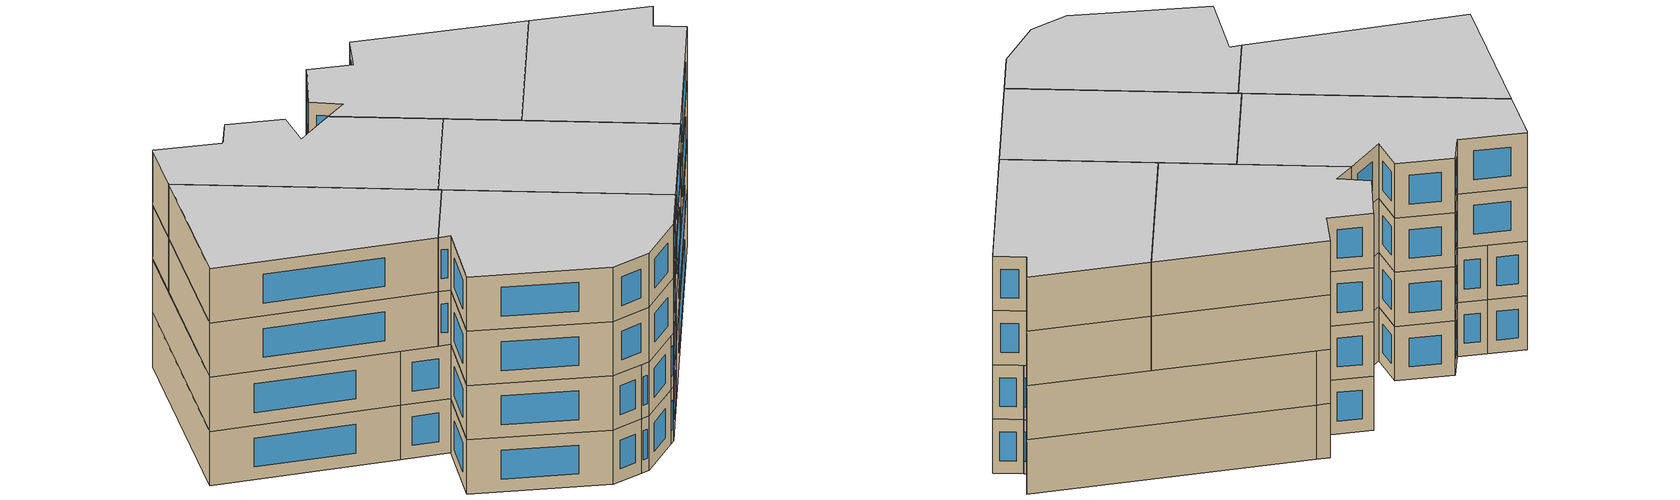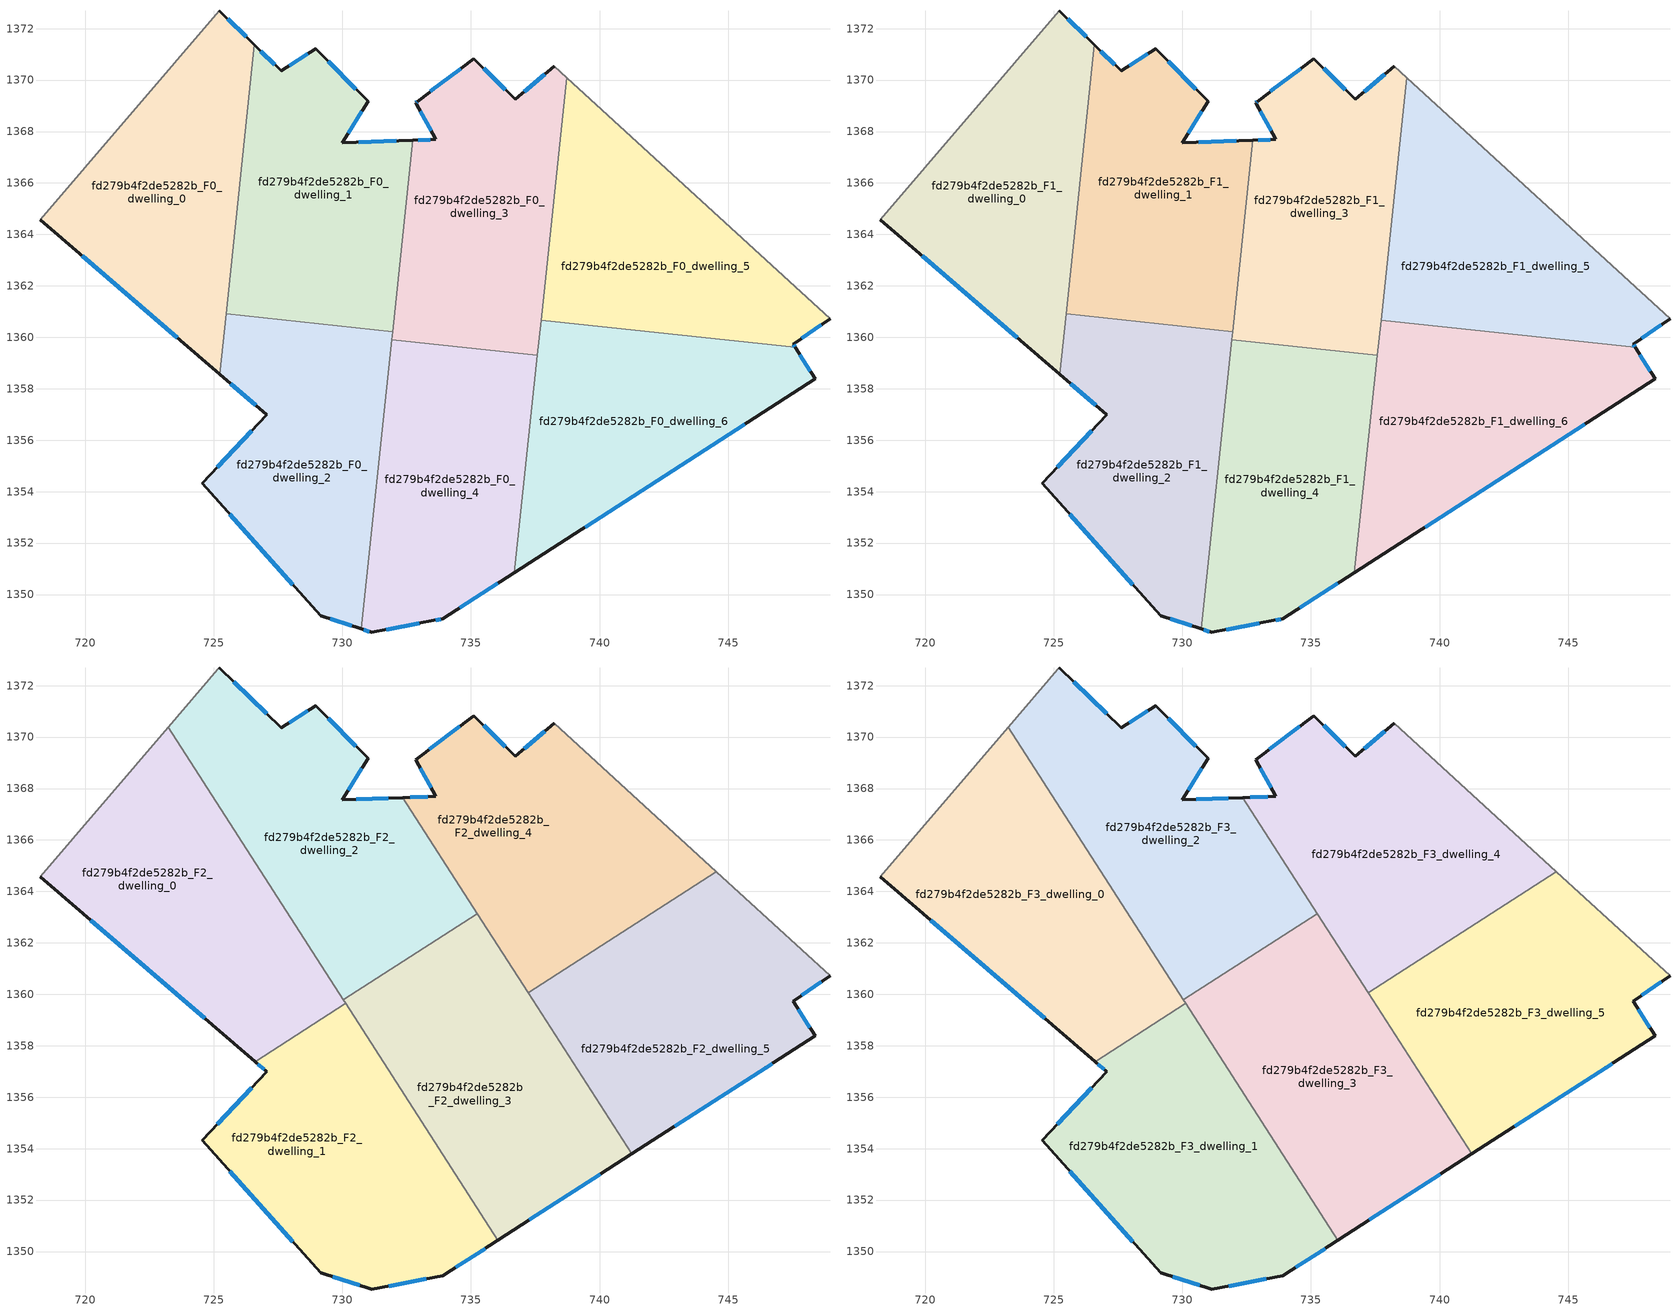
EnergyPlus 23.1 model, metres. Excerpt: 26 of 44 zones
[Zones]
fd279b4f2de5282b_F0_dwelling_0
 floor ground (EU_floor_Construction): 726.58,1371.36 725.23,1358.57 718.25,1364.58 725.22,1372.7 z0
 wall outside (EU_wall_Construction): 726.58,1371.36 725.22,1372.7 / 718.25,1364.58 725.23,1358.57 z0:3
 wall adiabatic (EU_wall_Construction): 725.22,1372.7 718.25,1364.58 z0:3
 wall to fd279b4f2de5282b_F0_dwelling_1 (EU_wall_Construction): 725.48,1360.91 726.58,1371.36 z0:3
 wall to fd279b4f2de5282b_F0_dwelling_2 (EU_wall_Construction): 725.23,1358.57 725.48,1360.91 z0:3
 window (EU_Window_Construction): 726.26,1371.68 725.54,1372.38 / 719.89,1363.17 723.59,1359.98 z0.7:2.3
fd279b4f2de5282b_F0_dwelling_1
 floor ground (EU_floor_Construction): 731,1369.17 729.99,1367.56 732.74,1367.66 731.96,1360.22 725.48,1360.91 726.58,1371.36 727.61,1370.36 728.97,1371.21 z0
 wall outside (EU_wall_Construction): 732.74,1367.66 729.99,1367.56 731,1369.17 728.97,1371.21 727.61,1370.36 726.58,1371.36 z0:3
 wall to fd279b4f2de5282b_F0_dwelling_2 (EU_wall_Construction): 725.48,1360.91 731.96,1360.22 z0:3
 wall to fd279b4f2de5282b_F0_dwelling_3 (EU_wall_Construction): 731.96,1360.22 732.74,1367.66 z0:3
 window (EU_Window_Construction): 727.37,1370.59 726.83,1371.13 / 728.65,1371.01 727.93,1370.56 / 730.52,1369.65 729.45,1370.73 / 730.23,1367.94 730.76,1368.79 / 732.1,1367.64 730.64,1367.59 z0.7:2.3
fd279b4f2de5282b_F0_dwelling_2
 floor ground (EU_floor_Construction): 731.96,1360.22 730.73,1348.67 729.16,1349.18 724.55,1354.32 727.06,1356.99 725.23,1358.57 725.48,1360.91 z0
 wall outside (EU_wall_Construction): 725.23,1358.57 727.06,1356.99 724.55,1354.32 729.16,1349.18 730.73,1348.67 z0:3
 wall to fd279b4f2de5282b_F0_dwelling_4 (EU_wall_Construction): 730.73,1348.67 731.92,1359.91 z0:3
 wall to fd279b4f2de5282b_F0_dwelling_3 (EU_wall_Construction): 731.92,1359.91 731.96,1360.23 z0:3
 window (EU_Window_Construction): 725.63,1353.11 728.08,1350.39 / 726.47,1356.37 725.14,1354.95 / 725.66,1358.2 726.63,1357.36 / 729.53,1349.06 730.37,1348.79 z0.7:2.3
fd279b4f2de5282b_F0_dwelling_3
 floor ground (EU_floor_Construction): 738.23,1370.54 738.73,1370.08 737.59,1359.31 731.92,1359.91 732.74,1367.66 733.63,1367.69 732.85,1369.13 732.9,1369.16 735.12,1370.84 736.71,1369.25 z0
 wall outside (EU_wall_Construction): 738.23,1370.54 736.71,1369.25 735.12,1370.84 732.9,1369.16 732.85,1369.13 733.63,1367.69 732.74,1367.66 z0:3
 wall adiabatic (EU_wall_Construction): 738.73,1370.08 738.23,1370.54 z0:3
 wall to fd279b4f2de5282b_F0_dwelling_4 (EU_wall_Construction): 731.92,1359.91 737.59,1359.31 z0:3
 wall to fd279b4f2de5282b_F0_dwelling_5 (EU_wall_Construction): 737.73,1360.65 738.73,1370.08 z0:3
 wall to fd279b4f2de5282b_F0_dwelling_6 (EU_wall_Construction): 737.59,1359.31 737.73,1360.65 z0:3
 window (EU_Window_Construction): 733.42,1367.69 732.95,1367.67 / 733.03,1368.79 733.45,1368.03 / 732.89,1369.16 732.86,1369.13 / 734.6,1370.44 733.42,1369.56 / 736.34,1369.62 735.49,1370.47 / 737.87,1370.24 737.07,1369.55 z0.7:2.3
fd279b4f2de5282b_F0_dwelling_4
 floor ground (EU_floor_Construction): 737.59,1359.31 736.69,1350.85 733.91,1349.06 733.55,1348.99 731.15,1348.53 730.73,1348.67 731.92,1359.91 z0
 wall outside (EU_wall_Construction): 730.73,1348.67 731.15,1348.53 733.55,1348.99 733.91,1349.06 736.69,1350.85 z0:3
 wall to fd279b4f2de5282b_F0_dwelling_6 (EU_wall_Construction): 736.69,1350.85 737.59,1359.31 z0:3
 window (EU_Window_Construction): 733.64,1349.01 733.83,1349.05 / 731.71,1348.64 732.99,1348.88 / 730.83,1348.63 731.05,1348.56 / 734.56,1349.48 736.04,1350.43 z0.7:2.3
fd279b4f2de5282b_F0_dwelling_5
 floor ground (EU_floor_Construction): 748.96,1360.73 747.52,1359.73 747.6,1359.61 737.73,1360.65 738.73,1370.08 z0
 wall outside (EU_wall_Construction): 747.6,1359.61 747.52,1359.73 748.96,1360.73 z0:3
 wall to fd279b4f2de5282b_F0_dwelling_6 (EU_wall_Construction): 737.73,1360.65 747.6,1359.61 z0:3
 wall adiabatic (EU_wall_Construction): 748.96,1360.73 738.73,1370.08 z0:3
 window (EU_Window_Construction): 747.86,1359.96 748.62,1360.49 / 747.58,1359.64 747.54,1359.7 z0.7:2.3
fd279b4f2de5282b_F0_dwelling_6
 floor ground (EU_floor_Construction): 747.6,1359.61 748.38,1358.38 736.69,1350.85 737.73,1360.65 z0
 wall outside (EU_wall_Construction): 736.69,1350.85 748.38,1358.38 747.6,1359.61 z0:3
 window (EU_Window_Construction): 748.2,1358.67 747.78,1359.32 / 739.44,1352.62 745.63,1356.62 z0.7:2.3
fd279b4f2de5282b_F1_dwelling_0
 floor to fd279b4f2de5282b_F0_dwelling_0 (EU_floor_Construction): 726.58,1371.36 725.23,1358.57 718.25,1364.58 725.22,1372.7 z3
 wall outside (EU_wall_Construction): 726.58,1371.36 725.22,1372.7 / 718.25,1364.58 725.23,1358.57 z3:6
 wall adiabatic (EU_wall_Construction): 725.22,1372.7 718.25,1364.58 z3:6
 wall to fd279b4f2de5282b_F1_dwelling_1 (EU_wall_Construction): 725.48,1360.91 726.58,1371.36 z3:6
 wall to fd279b4f2de5282b_F1_dwelling_2 (EU_wall_Construction): 725.23,1358.57 725.48,1360.91 z3:6
 window (EU_Window_Construction): 726.26,1371.68 725.54,1372.38 / 719.89,1363.17 723.59,1359.98 z3.7:5.3
fd279b4f2de5282b_F1_dwelling_1
 floor to fd279b4f2de5282b_F0_dwelling_1 (EU_floor_Construction): 731,1369.17 729.99,1367.56 732.74,1367.66 731.96,1360.22 725.48,1360.91 726.58,1371.36 727.61,1370.36 728.97,1371.21 z3
 wall outside (EU_wall_Construction): 732.74,1367.66 729.99,1367.56 731,1369.17 728.97,1371.21 727.61,1370.36 726.58,1371.36 z3:6
 wall to fd279b4f2de5282b_F1_dwelling_2 (EU_wall_Construction): 725.48,1360.91 731.96,1360.22 z3:6
 wall to fd279b4f2de5282b_F1_dwelling_3 (EU_wall_Construction): 731.96,1360.22 732.74,1367.66 z3:6
 window (EU_Window_Construction): 727.37,1370.59 726.83,1371.13 / 728.65,1371.01 727.93,1370.56 / 730.52,1369.65 729.45,1370.73 / 730.23,1367.94 730.76,1368.79 / 732.1,1367.64 730.64,1367.59 z3.7:5.3
fd279b4f2de5282b_F1_dwelling_2
 floor to fd279b4f2de5282b_F0_dwelling_2 (EU_floor_Construction): 731.96,1360.22 730.73,1348.67 729.16,1349.18 724.55,1354.32 727.06,1356.99 725.23,1358.57 725.48,1360.91 z3
 wall outside (EU_wall_Construction): 725.23,1358.57 727.06,1356.99 724.55,1354.32 729.16,1349.18 730.73,1348.67 z3:6
 wall to fd279b4f2de5282b_F1_dwelling_4 (EU_wall_Construction): 730.73,1348.67 731.92,1359.91 z3:6
 wall to fd279b4f2de5282b_F1_dwelling_3 (EU_wall_Construction): 731.92,1359.91 731.96,1360.23 z3:6
 window (EU_Window_Construction): 725.63,1353.11 728.08,1350.39 / 726.47,1356.37 725.14,1354.95 / 725.66,1358.2 726.63,1357.36 / 729.53,1349.06 730.37,1348.79 z3.7:5.3
fd279b4f2de5282b_F1_dwelling_3
 floor to fd279b4f2de5282b_F0_dwelling_3 (EU_floor_Construction): 738.23,1370.54 738.73,1370.08 737.59,1359.31 731.92,1359.91 732.74,1367.66 733.63,1367.69 732.85,1369.13 732.9,1369.16 735.12,1370.84 736.71,1369.25 z3
 wall outside (EU_wall_Construction): 738.23,1370.54 736.71,1369.25 735.12,1370.84 732.9,1369.16 732.85,1369.13 733.63,1367.69 732.74,1367.66 z3:6
 wall adiabatic (EU_wall_Construction): 738.73,1370.08 738.23,1370.54 z3:6
 wall to fd279b4f2de5282b_F1_dwelling_4 (EU_wall_Construction): 731.92,1359.91 737.59,1359.31 z3:6
 wall to fd279b4f2de5282b_F1_dwelling_5 (EU_wall_Construction): 737.73,1360.65 738.73,1370.08 z3:6
 wall to fd279b4f2de5282b_F1_dwelling_6 (EU_wall_Construction): 737.59,1359.31 737.73,1360.65 z3:6
 window (EU_Window_Construction): 733.42,1367.69 732.95,1367.67 / 733.03,1368.79 733.45,1368.03 / 732.89,1369.16 732.86,1369.13 / 734.6,1370.44 733.42,1369.56 / 736.34,1369.62 735.49,1370.47 / 737.87,1370.24 737.07,1369.55 z3.7:5.3
fd279b4f2de5282b_F1_dwelling_4
 floor to fd279b4f2de5282b_F0_dwelling_4 (EU_floor_Construction): 737.59,1359.31 736.69,1350.85 733.91,1349.06 733.55,1348.99 731.15,1348.53 730.73,1348.67 731.92,1359.91 z3
 wall outside (EU_wall_Construction): 730.73,1348.67 731.15,1348.53 733.55,1348.99 733.91,1349.06 736.69,1350.85 z3:6
 wall to fd279b4f2de5282b_F1_dwelling_6 (EU_wall_Construction): 736.69,1350.85 737.59,1359.31 z3:6
 window (EU_Window_Construction): 733.64,1349.01 733.83,1349.05 / 731.71,1348.64 732.99,1348.88 / 730.83,1348.63 731.05,1348.56 / 734.56,1349.48 736.04,1350.43 z3.7:5.3
fd279b4f2de5282b_F1_dwelling_5
 floor to fd279b4f2de5282b_F0_dwelling_5 (EU_floor_Construction): 748.96,1360.73 747.52,1359.73 747.6,1359.61 737.73,1360.65 738.73,1370.08 z3
 wall outside (EU_wall_Construction): 747.6,1359.61 747.52,1359.73 748.96,1360.73 z3:6
 wall to fd279b4f2de5282b_F1_dwelling_6 (EU_wall_Construction): 737.73,1360.65 747.6,1359.61 z3:6
 wall adiabatic (EU_wall_Construction): 748.96,1360.73 738.73,1370.08 z3:6
 window (EU_Window_Construction): 747.86,1359.96 748.62,1360.49 / 747.58,1359.64 747.54,1359.7 z3.7:5.3
fd279b4f2de5282b_F1_dwelling_6
 floor to fd279b4f2de5282b_F0_dwelling_6 (EU_floor_Construction): 747.6,1359.61 748.38,1358.38 736.69,1350.85 737.73,1360.65 z3
 wall outside (EU_wall_Construction): 736.69,1350.85 748.38,1358.38 747.6,1359.61 z3:6
 window (EU_Window_Construction): 748.2,1358.67 747.78,1359.32 / 739.44,1352.62 745.63,1356.62 z3.7:5.3
fd279b4f2de5282b_F2_dwelling_0
 floor to fd279b4f2de5282b_F1_dwelling_0 (EU_floor_Construction): 723.22,1370.37 726.02,1366.03 725.23,1358.57 718.25,1364.58 z6
 floor to fd279b4f2de5282b_F1_dwelling_2 (EU_floor_Construction): 729.59,1360.48 730.13,1359.64 726.61,1357.38 725.23,1358.57 725.48,1360.91 z6
 floor to fd279b4f2de5282b_F1_dwelling_1 (EU_floor_Construction): 726.02,1366.03 729.59,1360.48 725.48,1360.91 z6
 wall outside (EU_wall_Construction): 718.25,1364.58 726.61,1357.38 z6:9
 wall to fd279b4f2de5282b_F2_dwelling_1 (EU_wall_Construction): 726.61,1357.38 730.13,1359.64 z6:9
 wall adiabatic (EU_wall_Construction): 723.22,1370.37 718.25,1364.58 z6:9
 wall to fd279b4f2de5282b_F2_dwelling_2 (EU_wall_Construction): 730.04,1359.79 723.22,1370.37 z6:9
 wall to fd279b4f2de5282b_F2_dwelling_3 (EU_wall_Construction): 730.13,1359.64 730.04,1359.79 z6:9
 window (EU_Window_Construction): 720.21,1362.89 724.65,1359.07 z6.7:8.3
fd279b4f2de5282b_F2_dwelling_1
 floor to fd279b4f2de5282b_F1_dwelling_2 (EU_floor_Construction): 730.13,1359.64 731.65,1357.28 730.73,1348.67 729.16,1349.18 724.55,1354.32 727.06,1356.99 726.61,1357.38 z6
 floor to fd279b4f2de5282b_F1_dwelling_4 (EU_floor_Construction): 731.65,1357.28 736.05,1350.44 733.91,1349.06 733.55,1348.99 731.15,1348.53 730.73,1348.67 z6
 wall outside (EU_wall_Construction): 726.61,1357.38 727.06,1356.99 724.55,1354.32 729.16,1349.18 731.15,1348.53 733.91,1349.06 736.05,1350.44 z6:9
 wall to fd279b4f2de5282b_F2_dwelling_3 (EU_wall_Construction): 736.05,1350.44 730.13,1359.64 z6:9
 window (EU_Window_Construction): 726.72,1357.29 726.96,1357.08 / 734.41,1349.38 735.55,1350.12 / 731.8,1348.65 733.26,1348.94 / 729.63,1349.03 730.68,1348.68 / 725.63,1353.11 728.08,1350.39 / 726.47,1356.37 725.14,1354.95 z6.7:8.3
fd279b4f2de5282b_F2_dwelling_2
 floor to fd279b4f2de5282b_F1_dwelling_1 (EU_floor_Construction): 731,1369.17 729.99,1367.56 732.34,1367.65 732.69,1367.12 732.05,1361.08 730.89,1360.34 729.59,1360.48 726.02,1366.03 726.58,1371.36 727.61,1370.36 728.97,1371.21 z6
 floor to fd279b4f2de5282b_F1_dwelling_0 (EU_floor_Construction): 726.58,1371.36 726.02,1366.03 723.22,1370.37 725.16,1372.63 725.22,1372.7 z6
 floor to fd279b4f2de5282b_F1_dwelling_2 (EU_floor_Construction): 730.89,1360.34 730.04,1359.79 729.59,1360.48 z6
 floor to fd279b4f2de5282b_F1_dwelling_3 (EU_floor_Construction): 732.69,1367.12 735.25,1363.14 732.05,1361.08 z6
 wall outside (EU_wall_Construction): 732.34,1367.65 729.99,1367.56 731,1369.17 728.97,1371.21 727.61,1370.36 725.22,1372.7 z6:9
 wall to fd279b4f2de5282b_F2_dwelling_3 (EU_wall_Construction): 730.04,1359.79 735.25,1363.14 z6:9
 wall adiabatic (EU_wall_Construction): 725.22,1372.7 725.16,1372.63 723.22,1370.37 z6:9
 wall to fd279b4f2de5282b_F2_dwelling_4 (EU_wall_Construction): 735.25,1363.14 732.34,1367.65 z6:9
 window (EU_Window_Construction): 727.05,1370.91 725.78,1372.15 / 728.65,1371.01 727.93,1370.56 / 730.52,1369.65 729.45,1370.73 / 730.23,1367.94 730.76,1368.79 / 731.79,1367.63 730.55,1367.58 z6.7:8.3
fd279b4f2de5282b_F2_dwelling_3
 floor to fd279b4f2de5282b_F1_dwelling_4 (EU_floor_Construction): 737.59,1359.31 736.69,1350.85 736.05,1350.44 731.65,1357.28 731.92,1359.91 z6
 floor to fd279b4f2de5282b_F1_dwelling_1 (EU_floor_Construction): 732.05,1361.08 731.96,1360.22 730.89,1360.34 z6
 floor to fd279b4f2de5282b_F1_dwelling_3 (EU_floor_Construction): 735.25,1363.14 737.6,1359.47 737.59,1359.31 731.92,1359.91 732.05,1361.08 z6
 floor to fd279b4f2de5282b_F1_dwelling_6 (EU_floor_Construction): 737.6,1359.47 741.26,1353.8 736.69,1350.85 z6
 floor to fd279b4f2de5282b_F1_dwelling_2 (EU_floor_Construction): 731.96,1360.23 731.65,1357.28 730.04,1359.79 730.89,1360.34 z6
 wall outside (EU_wall_Construction): 736.05,1350.44 741.26,1353.8 z6:9
 wall to fd279b4f2de5282b_F2_dwelling_5 (EU_wall_Construction): 741.26,1353.8 737.23,1360.06 z6:9
 wall to fd279b4f2de5282b_F2_dwelling_4 (EU_wall_Construction): 737.23,1360.06 735.25,1363.14 z6:9
 window (EU_Window_Construction): 737.27,1351.23 740.03,1353.01 z6.7:8.3
fd279b4f2de5282b_F2_dwelling_4
 floor to fd279b4f2de5282b_F1_dwelling_3 (EU_floor_Construction): 738.23,1370.54 738.73,1370.08 737.7,1360.36 737.23,1360.06 732.69,1367.12 732.74,1367.66 733.63,1367.69 732.85,1369.13 732.9,1369.16 735.12,1370.84 736.71,1369.25 z6
 floor to fd279b4f2de5282b_F1_dwelling_1 (EU_floor_Construction): 732.74,1367.66 732.69,1367.12 732.34,1367.65 z6
 floor to fd279b4f2de5282b_F1_dwelling_5 (EU_floor_Construction): 744.54,1364.76 738.1,1360.62 737.73,1360.65 738.73,1370.08 z6
 floor to fd279b4f2de5282b_F1_dwelling_6 (EU_floor_Construction): 738.1,1360.62 737.7,1360.36 737.73,1360.65 z6
 wall outside (EU_wall_Construction): 738.23,1370.54 736.71,1369.25 735.12,1370.84 735.09,1370.81 732.85,1369.13 733.63,1367.69 732.34,1367.65 z6:9
 wall adiabatic (EU_wall_Construction): 744.54,1364.76 738.23,1370.54 z6:9
 wall to fd279b4f2de5282b_F2_dwelling_5 (EU_wall_Construction): 737.23,1360.06 744.54,1364.76 z6:9
 window (EU_Window_Construction): 736.34,1369.62 735.49,1370.47 / 737.87,1370.24 737.07,1369.55 / 733.33,1367.68 732.65,1367.66 / 733.03,1368.79 733.45,1368.03 / 734.56,1370.42 733.38,1369.52 z6.7:8.3
fd279b4f2de5282b_F2_dwelling_5
 floor to fd279b4f2de5282b_F1_dwelling_5 (EU_floor_Construction): 748.96,1360.73 747.52,1359.73 747.6,1359.61 738.1,1360.62 744.54,1364.76 z6
 floor to fd279b4f2de5282b_F1_dwelling_6 (EU_floor_Construction): 747.6,1359.61 748.38,1358.38 741.26,1353.8 737.6,1359.47 737.7,1360.36 738.1,1360.62 z6
 floor to fd279b4f2de5282b_F1_dwelling_3 (EU_floor_Construction): 737.7,1360.36 737.6,1359.47 737.23,1360.06 z6
 wall outside (EU_wall_Construction): 741.26,1353.8 748.38,1358.38 747.52,1359.73 748.96,1360.73 z6:9
 wall adiabatic (EU_wall_Construction): 748.96,1360.73 744.54,1364.76 z6:9
 window (EU_Window_Construction): 748.18,1358.7 747.72,1359.41 / 742.93,1354.87 746.71,1357.31 / 747.86,1359.96 748.62,1360.49 z6.7:8.3
fd279b4f2de5282b_F3_dwelling_0
 floor to fd279b4f2de5282b_F2_dwelling_0 (EU_floor_Construction): 723.22,1370.37 730.13,1359.64 726.61,1357.38 718.25,1364.58 z9
 wall outside (EU_wall_Construction): 718.25,1364.58 726.61,1357.38 z9:12
 wall to fd279b4f2de5282b_F3_dwelling_1 (EU_wall_Construction): 726.61,1357.38 730.13,1359.64 z9:12
 wall adiabatic (EU_wall_Construction): 723.22,1370.37 718.25,1364.58 z9:12
 wall to fd279b4f2de5282b_F3_dwelling_2 (EU_wall_Construction): 730.04,1359.79 723.22,1370.37 z9:12
 wall to fd279b4f2de5282b_F3_dwelling_3 (EU_wall_Construction): 730.13,1359.64 730.04,1359.79 z9:12
 window (EU_Window_Construction): 720.21,1362.89 724.65,1359.07 z9.7:11.3
 ceiling to fd279b4f2de5282b_F4_dwelling_0 (EU_floor_Construction): 730.13,1359.64 723.22,1370.37 718.25,1364.58 726.61,1357.38 z12
fd279b4f2de5282b_F3_dwelling_1
 floor to fd279b4f2de5282b_F2_dwelling_1 (EU_floor_Construction): 730.13,1359.64 736.05,1350.44 733.91,1349.06 731.15,1348.53 729.16,1349.18 724.55,1354.32 727.06,1356.99 726.61,1357.38 z9
 wall outside (EU_wall_Construction): 726.61,1357.38 727.06,1356.99 724.55,1354.32 729.16,1349.18 731.15,1348.53 733.91,1349.06 736.05,1350.44 z9:12
 wall to fd279b4f2de5282b_F3_dwelling_3 (EU_wall_Construction): 736.05,1350.44 730.13,1359.64 z9:12
 window (EU_Window_Construction): 726.72,1357.29 726.96,1357.08 / 734.41,1349.38 735.55,1350.12 / 731.8,1348.65 733.26,1348.94 / 729.63,1349.03 730.68,1348.68 / 725.63,1353.11 728.08,1350.39 / 726.47,1356.37 725.14,1354.95 z9.7:11.3
 ceiling to fd279b4f2de5282b_F4_dwelling_1 (EU_floor_Construction): 736.05,1350.44 730.13,1359.64 726.61,1357.38 727.06,1356.99 724.55,1354.32 729.16,1349.18 731.15,1348.53 733.91,1349.06 z12
fd279b4f2de5282b_F3_dwelling_2
 floor to fd279b4f2de5282b_F2_dwelling_2 (EU_floor_Construction): 731,1369.17 729.99,1367.56 732.34,1367.65 735.25,1363.14 730.04,1359.79 723.22,1370.37 725.16,1372.63 725.22,1372.7 727.61,1370.36 728.97,1371.21 z9
 wall outside (EU_wall_Construction): 732.34,1367.65 729.99,1367.56 731,1369.17 728.97,1371.21 727.61,1370.36 725.22,1372.7 z9:12
 wall to fd279b4f2de5282b_F3_dwelling_3 (EU_wall_Construction): 730.04,1359.79 735.25,1363.14 z9:12
 wall adiabatic (EU_wall_Construction): 725.22,1372.7 725.16,1372.63 723.22,1370.37 z9:12
 wall to fd279b4f2de5282b_F3_dwelling_4 (EU_wall_Construction): 735.25,1363.14 732.34,1367.65 z9:12
 window (EU_Window_Construction): 727.05,1370.91 725.78,1372.15 / 728.65,1371.01 727.93,1370.56 / 730.52,1369.65 729.45,1370.73 / 730.23,1367.94 730.76,1368.79 / 731.79,1367.63 730.55,1367.58 z9.7:11.3
 ceiling to fd279b4f2de5282b_F4_dwelling_2 (EU_floor_Construction): 735.25,1363.14 732.34,1367.65 729.99,1367.56 731,1369.17 728.97,1371.21 727.61,1370.36 725.22,1372.7 725.16,1372.63 723.22,1370.37 730.04,1359.79 z12
fd279b4f2de5282b_F3_dwelling_3
 floor to fd279b4f2de5282b_F2_dwelling_3 (EU_floor_Construction): 735.25,1363.14 741.26,1353.8 736.05,1350.44 730.04,1359.79 z9
 wall outside (EU_wall_Construction): 736.05,1350.44 741.26,1353.8 z9:12
 wall to fd279b4f2de5282b_F3_dwelling_5 (EU_wall_Construction): 741.26,1353.8 737.23,1360.06 z9:12
 wall to fd279b4f2de5282b_F3_dwelling_4 (EU_wall_Construction): 737.23,1360.06 735.25,1363.14 z9:12
 window (EU_Window_Construction): 737.27,1351.23 740.03,1353.01 z9.7:11.3
 ceiling to fd279b4f2de5282b_F4_dwelling_3 (EU_floor_Construction): 741.26,1353.8 735.25,1363.14 730.04,1359.79 736.05,1350.44 z12
fd279b4f2de5282b_F3_dwelling_4
 floor to fd279b4f2de5282b_F2_dwelling_4 (EU_floor_Construction): 744.54,1364.76 737.23,1360.06 732.34,1367.65 733.63,1367.69 732.85,1369.13 735.09,1370.81 735.12,1370.84 736.71,1369.25 738.23,1370.54 z9
 wall outside (EU_wall_Construction): 738.23,1370.54 736.71,1369.25 735.12,1370.84 735.09,1370.81 732.85,1369.13 733.63,1367.69 732.34,1367.65 z9:12
 wall adiabatic (EU_wall_Construction): 744.54,1364.76 738.23,1370.54 z9:12
 wall to fd279b4f2de5282b_F3_dwelling_5 (EU_wall_Construction): 737.23,1360.06 744.54,1364.76 z9:12
 window (EU_Window_Construction): 736.34,1369.62 735.49,1370.47 / 737.87,1370.24 737.07,1369.55 / 733.33,1367.68 732.65,1367.66 / 733.03,1368.79 733.45,1368.03 / 734.56,1370.42 733.38,1369.52 z9.7:11.3
 ceiling to fd279b4f2de5282b_F4_dwelling_4 (EU_floor_Construction): 744.54,1364.76 738.23,1370.54 736.71,1369.25 735.12,1370.84 735.09,1370.81 732.85,1369.13 733.63,1367.69 732.34,1367.65 737.23,1360.06 z12
fd279b4f2de5282b_F3_dwelling_5
 floor to fd279b4f2de5282b_F2_dwelling_5 (EU_floor_Construction): 748.96,1360.73 747.52,1359.73 748.38,1358.38 741.26,1353.8 737.23,1360.06 744.54,1364.76 z9
 wall outside (EU_wall_Construction): 741.26,1353.8 748.38,1358.38 747.52,1359.73 748.96,1360.73 z9:12
 wall adiabatic (EU_wall_Construction): 748.96,1360.73 744.54,1364.76 z9:12
 window (EU_Window_Construction): 748.18,1358.7 747.72,1359.41 / 742.93,1354.87 746.71,1357.31 / 747.86,1359.96 748.62,1360.49 z9.7:11.3
 ceiling to fd279b4f2de5282b_F4_dwelling_5 (EU_floor_Construction): 748.38,1358.38 747.52,1359.73 748.96,1360.73 744.54,1364.76 737.23,1360.06 741.26,1353.8 z12
[Building]
EU S2 Campaign: North Axis=0; Terrain=City; Solar Distribution=FullExterior
[Site:Location]
Budapest.Ferenc.Liszt.Intl.AP: Latitude=47.437; Longitude=19.256; Time Zone=1; Elevation=185
[SizingPeriod:WeatherFileDays]
AnnualSizingPeriod: Begin Month=1; Begin Day of Month=1; End Month=12; End Day of Month=31; Day of Week for Start Day=Monday; Use Weather File Daylight Saving Period=No; Use Weather File Rain and Snow Indicators=No
[MATERIAL]
EU_InternalMass_Material: Roughness=MediumRough; Thickness=0.1; Conductivity=1; Density=1800; Specific Heat=900; Thermal Absorptance=0.9; Solar Absorptance=0.7; Visible Absorptance=0.7
[MATERIAL:NOMASS] Roughness=MediumRough; Thermal Absorptance=0.9; Solar Absorptance=0.7; Visible Absorptance=0.7
Name | Thermal Resistance
EU_wall_NoMass | 0.832559
EU_floor_NoMass | 0.872794
[WINDOWMATERIAL:SIMPLEGLAZINGSYSTEM]
EU_Window_SimpleGlazing: UFactor=2.79869; Solar Heat Gain Coefficient=0.75; Visible Transmittance=0.75
[CONSTRUCTION]
EU_wall_Construction: EU_wall_NoMass
EU_floor_Construction: EU_floor_NoMass
EU_Window_Construction: EU_Window_SimpleGlazing
EU_InternalMass_Construction: EU_InternalMass_Material
[ZONE] Type=1; Multiplier=1; Ceiling Height=autocalculate; Floor Area=autocalculate; Part of Total Floor Area=Yes
Name | Volume
fd279b4f2de5282b_F0_dwelling_0; fd279b4f2de5282b_F1_dwelling_0 | 176.831
fd279b4f2de5282b_F2_dwelling_0; fd279b4f2de5282b_F3_dwelling_0; fd279b4f2de5282b_F2_dwelling_2; fd279b4f2de5282b_F3_dwelling_2 | 206.49
fd279b4f2de5282b_F0_dwelling_1; fd279b4f2de5282b_F1_dwelling_1 | 177.071
fd279b4f2de5282b_F2_dwelling_1; fd279b4f2de5282b_F3_dwelling_1 | 206.494
fd279b4f2de5282b_F0_dwelling_2; fd279b4f2de5282b_F1_dwelling_2 | 177.093
fd279b4f2de5282b_F0_dwelling_3; fd279b4f2de5282b_F1_dwelling_3 | 176.985
fd279b4f2de5282b_F2_dwelling_3; fd279b4f2de5282b_F3_dwelling_3 | 206.502
fd279b4f2de5282b_F0_dwelling_4; fd279b4f2de5282b_F1_dwelling_4 | 176.958
fd279b4f2de5282b_F2_dwelling_4; fd279b4f2de5282b_F3_dwelling_4 | 206.498
fd279b4f2de5282b_F0_dwelling_5; fd279b4f2de5282b_F1_dwelling_5 | 176.998
fd279b4f2de5282b_F2_dwelling_5; fd279b4f2de5282b_F3_dwelling_5 | 206.487
fd279b4f2de5282b_F0_dwelling_6; fd279b4f2de5282b_F1_dwelling_6 | 176.993
[INTERNALMASS] Construction=EU_InternalMass_Construction
Name | Zone or ZoneList | Surface Area
fd279b4f2de5282b_F0_dwelling_0_EU_InternalMass | fd279b4f2de5282b_F0_dwelling_0 | 58.9438
fd279b4f2de5282b_F0_dwelling_1_EU_InternalMass | fd279b4f2de5282b_F0_dwelling_1 | 59.0237
fd279b4f2de5282b_F0_dwelling_2_EU_InternalMass | fd279b4f2de5282b_F0_dwelling_2 | 59.0322
fd279b4f2de5282b_F0_dwelling_3_EU_InternalMass | fd279b4f2de5282b_F0_dwelling_3 | 58.9985
fd279b4f2de5282b_F0_dwelling_4_EU_InternalMass | fd279b4f2de5282b_F0_dwelling_4 | 58.9861
fd279b4f2de5282b_F0_dwelling_5_EU_InternalMass | fd279b4f2de5282b_F0_dwelling_5 | 58.9986
fd279b4f2de5282b_F0_dwelling_6_EU_InternalMass | fd279b4f2de5282b_F0_dwelling_6 | 59.0044
fd279b4f2de5282b_F1_dwelling_0_EU_InternalMass | fd279b4f2de5282b_F1_dwelling_0 | 58.9438
fd279b4f2de5282b_F1_dwelling_1_EU_InternalMass | fd279b4f2de5282b_F1_dwelling_1 | 59.0237
fd279b4f2de5282b_F1_dwelling_2_EU_InternalMass | fd279b4f2de5282b_F1_dwelling_2 | 59.0322
fd279b4f2de5282b_F1_dwelling_3_EU_InternalMass | fd279b4f2de5282b_F1_dwelling_3 | 58.9985
fd279b4f2de5282b_F1_dwelling_4_EU_InternalMass | fd279b4f2de5282b_F1_dwelling_4 | 58.9861
fd279b4f2de5282b_F1_dwelling_5_EU_InternalMass | fd279b4f2de5282b_F1_dwelling_5 | 58.9986
fd279b4f2de5282b_F1_dwelling_6_EU_InternalMass | fd279b4f2de5282b_F1_dwelling_6 | 59.0044
fd279b4f2de5282b_F2_dwelling_0_EU_InternalMass | fd279b4f2de5282b_F2_dwelling_0 | 68.8323
fd279b4f2de5282b_F2_dwelling_1_EU_InternalMass | fd279b4f2de5282b_F2_dwelling_1 | 68.831
fd279b4f2de5282b_F2_dwelling_2_EU_InternalMass | fd279b4f2de5282b_F2_dwelling_2 | 68.8297
fd279b4f2de5282b_F2_dwelling_3_EU_InternalMass | fd279b4f2de5282b_F2_dwelling_3 | 68.8356
fd279b4f2de5282b_F2_dwelling_4_EU_InternalMass | fd279b4f2de5282b_F2_dwelling_4 | 68.8327
fd279b4f2de5282b_F2_dwelling_5_EU_InternalMass | fd279b4f2de5282b_F2_dwelling_5 | 68.8297
fd279b4f2de5282b_F3_dwelling_0_EU_InternalMass | fd279b4f2de5282b_F3_dwelling_0 | 68.8323
fd279b4f2de5282b_F3_dwelling_1_EU_InternalMass | fd279b4f2de5282b_F3_dwelling_1 | 68.831
fd279b4f2de5282b_F3_dwelling_2_EU_InternalMass | fd279b4f2de5282b_F3_dwelling_2 | 68.8297
fd279b4f2de5282b_F3_dwelling_3_EU_InternalMass | fd279b4f2de5282b_F3_dwelling_3 | 68.8356
fd279b4f2de5282b_F3_dwelling_4_EU_InternalMass | fd279b4f2de5282b_F3_dwelling_4 | 68.8327
fd279b4f2de5282b_F3_dwelling_5_EU_InternalMass | fd279b4f2de5282b_F3_dwelling_5 | 68.8297
[OTHEREQUIPMENT] Fuel Type=Electricity; Design Level Calculation Method=Watts/Area; Power per Zone Floor Area=1; Fraction Latent=0; Fraction Radiant=0; Fraction Lost=0; Carbon Dioxide Generation Rate=0; EndUse Subcategory=EU_Step8_InternalGains
Name | Zone or ZoneList or Space or SpaceList | Schedule
EU_Step8_InternalGain_fd279b4f2de5282b_F0_dwelling_0_f000 | fd279b4f2de5282b_F0_dwelling_0 | EU_Step8_GainSchedule_fd279b4f2de5282b_F0_dwelling_0_f000
EU_Step8_InternalGain_fd279b4f2de5282b_F0_dwelling_1_f000 | fd279b4f2de5282b_F0_dwelling_1 | EU_Step8_GainSchedule_fd279b4f2de5282b_F0_dwelling_1_f000
EU_Step8_InternalGain_fd279b4f2de5282b_F0_dwelling_2_f000 | fd279b4f2de5282b_F0_dwelling_2 | EU_Step8_GainSchedule_fd279b4f2de5282b_F0_dwelling_2_f000
EU_Step8_InternalGain_fd279b4f2de5282b_F0_dwelling_3_f000 | fd279b4f2de5282b_F0_dwelling_3 | EU_Step8_GainSchedule_fd279b4f2de5282b_F0_dwelling_3_f000
EU_Step8_InternalGain_fd279b4f2de5282b_F0_dwelling_4_f000 | fd279b4f2de5282b_F0_dwelling_4 | EU_Step8_GainSchedule_fd279b4f2de5282b_F0_dwelling_4_f000
EU_Step8_InternalGain_fd279b4f2de5282b_F0_dwelling_5_f000 | fd279b4f2de5282b_F0_dwelling_5 | EU_Step8_GainSchedule_fd279b4f2de5282b_F0_dwelling_5_f000
EU_Step8_InternalGain_fd279b4f2de5282b_F0_dwelling_6_f000 | fd279b4f2de5282b_F0_dwelling_6 | EU_Step8_GainSchedule_fd279b4f2de5282b_F0_dwelling_6_f000
EU_Step8_InternalGain_fd279b4f2de5282b_F1_dwelling_0_f000 | fd279b4f2de5282b_F1_dwelling_0 | EU_Step8_GainSchedule_fd279b4f2de5282b_F1_dwelling_0_f000
EU_Step8_InternalGain_fd279b4f2de5282b_F1_dwelling_1_f000 | fd279b4f2de5282b_F1_dwelling_1 | EU_Step8_GainSchedule_fd279b4f2de5282b_F1_dwelling_1_f000
EU_Step8_InternalGain_fd279b4f2de5282b_F1_dwelling_2_f000 | fd279b4f2de5282b_F1_dwelling_2 | EU_Step8_GainSchedule_fd279b4f2de5282b_F1_dwelling_2_f000
EU_Step8_InternalGain_fd279b4f2de5282b_F1_dwelling_3_f000 | fd279b4f2de5282b_F1_dwelling_3 | EU_Step8_GainSchedule_fd279b4f2de5282b_F1_dwelling_3_f000
EU_Step8_InternalGain_fd279b4f2de5282b_F1_dwelling_4_f000 | fd279b4f2de5282b_F1_dwelling_4 | EU_Step8_GainSchedule_fd279b4f2de5282b_F1_dwelling_4_f000
EU_Step8_InternalGain_fd279b4f2de5282b_F1_dwelling_5_f000 | fd279b4f2de5282b_F1_dwelling_5 | EU_Step8_GainSchedule_fd279b4f2de5282b_F1_dwelling_5_f000
EU_Step8_InternalGain_fd279b4f2de5282b_F1_dwelling_6_f000 | fd279b4f2de5282b_F1_dwelling_6 | EU_Step8_GainSchedule_fd279b4f2de5282b_F1_dwelling_6_f000
EU_Step8_InternalGain_fd279b4f2de5282b_F2_dwelling_0_f000 | fd279b4f2de5282b_F2_dwelling_0 | EU_Step8_GainSchedule_fd279b4f2de5282b_F2_dwelling_0_f000
EU_Step8_InternalGain_fd279b4f2de5282b_F2_dwelling_1_f000 | fd279b4f2de5282b_F2_dwelling_1 | EU_Step8_GainSchedule_fd279b4f2de5282b_F2_dwelling_1_f000
EU_Step8_InternalGain_fd279b4f2de5282b_F2_dwelling_2_f000 | fd279b4f2de5282b_F2_dwelling_2 | EU_Step8_GainSchedule_fd279b4f2de5282b_F2_dwelling_2_f000
EU_Step8_InternalGain_fd279b4f2de5282b_F2_dwelling_3_f000 | fd279b4f2de5282b_F2_dwelling_3 | EU_Step8_GainSchedule_fd279b4f2de5282b_F2_dwelling_3_f000
EU_Step8_InternalGain_fd279b4f2de5282b_F2_dwelling_4_f000 | fd279b4f2de5282b_F2_dwelling_4 | EU_Step8_GainSchedule_fd279b4f2de5282b_F2_dwelling_4_f000
EU_Step8_InternalGain_fd279b4f2de5282b_F2_dwelling_5_f000 | fd279b4f2de5282b_F2_dwelling_5 | EU_Step8_GainSchedule_fd279b4f2de5282b_F2_dwelling_5_f000
EU_Step8_InternalGain_fd279b4f2de5282b_F3_dwelling_0_f000 | fd279b4f2de5282b_F3_dwelling_0 | EU_Step8_GainSchedule_fd279b4f2de5282b_F3_dwelling_0_f000
EU_Step8_InternalGain_fd279b4f2de5282b_F3_dwelling_1_f000 | fd279b4f2de5282b_F3_dwelling_1 | EU_Step8_GainSchedule_fd279b4f2de5282b_F3_dwelling_1_f000
EU_Step8_InternalGain_fd279b4f2de5282b_F3_dwelling_2_f000 | fd279b4f2de5282b_F3_dwelling_2 | EU_Step8_GainSchedule_fd279b4f2de5282b_F3_dwelling_2_f000
EU_Step8_InternalGain_fd279b4f2de5282b_F3_dwelling_3_f000 | fd279b4f2de5282b_F3_dwelling_3 | EU_Step8_GainSchedule_fd279b4f2de5282b_F3_dwelling_3_f000
EU_Step8_InternalGain_fd279b4f2de5282b_F3_dwelling_4_f000 | fd279b4f2de5282b_F3_dwelling_4 | EU_Step8_GainSchedule_fd279b4f2de5282b_F3_dwelling_4_f000
EU_Step8_InternalGain_fd279b4f2de5282b_F3_dwelling_5_f000 | fd279b4f2de5282b_F3_dwelling_5 | EU_Step8_GainSchedule_fd279b4f2de5282b_F3_dwelling_5_f000
[ZONEVENTILATION:DESIGNFLOWRATE] Schedule=EU_AlwaysOn; Design Flow Rate Calculation Method=AirChanges/Hour; Air Changes per Hour=0.475469; Ventilation Type=Natural; Fan Pressure Rise=0; Fan Total Efficiency=1; Constant Term Coefficient=1; Temperature Term Coefficient=0; Velocity Term Coefficient=0; Velocity Squared Term Coefficient=0; Minimum Indoor Temperature=-100; Maximum Indoor Temperature=100; Delta Temperature=-100; Minimum Outdoor Temperature=-100; Maximum Outdoor Temperature=100; Maximum Wind Speed=40
Name | Zone or ZoneList or Space or SpaceList
EU_ConstantAir_fd279b4f2de5282b_F0_dwelling_0 | fd279b4f2de5282b_F0_dwelling_0
EU_ConstantAir_fd279b4f2de5282b_F0_dwelling_1 | fd279b4f2de5282b_F0_dwelling_1
EU_ConstantAir_fd279b4f2de5282b_F0_dwelling_2 | fd279b4f2de5282b_F0_dwelling_2
EU_ConstantAir_fd279b4f2de5282b_F0_dwelling_3 | fd279b4f2de5282b_F0_dwelling_3
EU_ConstantAir_fd279b4f2de5282b_F0_dwelling_4 | fd279b4f2de5282b_F0_dwelling_4
EU_ConstantAir_fd279b4f2de5282b_F0_dwelling_5 | fd279b4f2de5282b_F0_dwelling_5
EU_ConstantAir_fd279b4f2de5282b_F0_dwelling_6 | fd279b4f2de5282b_F0_dwelling_6
EU_ConstantAir_fd279b4f2de5282b_F1_dwelling_0 | fd279b4f2de5282b_F1_dwelling_0
EU_ConstantAir_fd279b4f2de5282b_F1_dwelling_1 | fd279b4f2de5282b_F1_dwelling_1
EU_ConstantAir_fd279b4f2de5282b_F1_dwelling_2 | fd279b4f2de5282b_F1_dwelling_2
EU_ConstantAir_fd279b4f2de5282b_F1_dwelling_3 | fd279b4f2de5282b_F1_dwelling_3
EU_ConstantAir_fd279b4f2de5282b_F1_dwelling_4 | fd279b4f2de5282b_F1_dwelling_4
EU_ConstantAir_fd279b4f2de5282b_F1_dwelling_5 | fd279b4f2de5282b_F1_dwelling_5
EU_ConstantAir_fd279b4f2de5282b_F1_dwelling_6 | fd279b4f2de5282b_F1_dwelling_6
EU_ConstantAir_fd279b4f2de5282b_F2_dwelling_0 | fd279b4f2de5282b_F2_dwelling_0
EU_ConstantAir_fd279b4f2de5282b_F2_dwelling_1 | fd279b4f2de5282b_F2_dwelling_1
EU_ConstantAir_fd279b4f2de5282b_F2_dwelling_2 | fd279b4f2de5282b_F2_dwelling_2
EU_ConstantAir_fd279b4f2de5282b_F2_dwelling_3 | fd279b4f2de5282b_F2_dwelling_3
EU_ConstantAir_fd279b4f2de5282b_F2_dwelling_4 | fd279b4f2de5282b_F2_dwelling_4
EU_ConstantAir_fd279b4f2de5282b_F2_dwelling_5 | fd279b4f2de5282b_F2_dwelling_5
EU_ConstantAir_fd279b4f2de5282b_F3_dwelling_0 | fd279b4f2de5282b_F3_dwelling_0
EU_ConstantAir_fd279b4f2de5282b_F3_dwelling_1 | fd279b4f2de5282b_F3_dwelling_1
EU_ConstantAir_fd279b4f2de5282b_F3_dwelling_2 | fd279b4f2de5282b_F3_dwelling_2
EU_ConstantAir_fd279b4f2de5282b_F3_dwelling_3 | fd279b4f2de5282b_F3_dwelling_3
EU_ConstantAir_fd279b4f2de5282b_F3_dwelling_4 | fd279b4f2de5282b_F3_dwelling_4
EU_ConstantAir_fd279b4f2de5282b_F3_dwelling_5 | fd279b4f2de5282b_F3_dwelling_5
[HVACTEMPLATE:THERMOSTAT] Constant Heating Setpoint=20; Constant Cooling Setpoint=50
EU_HeatOnly_fd279b4f2de5282b_F0_dwelling_0; EU_HeatOnly_fd279b4f2de5282b_F0_dwelling_1; EU_HeatOnly_fd279b4f2de5282b_F0_dwelling_2; EU_HeatOnly_fd279b4f2de5282b_F0_dwelling_3; EU_HeatOnly_fd279b4f2de5282b_F0_dwelling_4; EU_HeatOnly_fd279b4f2de5282b_F0_dwelling_5; EU_HeatOnly_fd279b4f2de5282b_F0_dwelling_6; EU_HeatOnly_fd279b4f2de5282b_F1_dwelling_0; EU_HeatOnly_fd279b4f2de5282b_F1_dwelling_1; EU_HeatOnly_fd279b4f2de5282b_F1_dwelling_2; EU_HeatOnly_fd279b4f2de5282b_F1_dwelling_3; EU_HeatOnly_fd279b4f2de5282b_F1_dwelling_4; EU_HeatOnly_fd279b4f2de5282b_F1_dwelling_5; EU_HeatOnly_fd279b4f2de5282b_F1_dwelling_6; EU_HeatOnly_fd279b4f2de5282b_F2_dwelling_0; EU_HeatOnly_fd279b4f2de5282b_F2_dwelling_1; EU_HeatOnly_fd279b4f2de5282b_F2_dwelling_2; EU_HeatOnly_fd279b4f2de5282b_F2_dwelling_3; EU_HeatOnly_fd279b4f2de5282b_F2_dwelling_4; EU_HeatOnly_fd279b4f2de5282b_F2_dwelling_5; EU_HeatOnly_fd279b4f2de5282b_F3_dwelling_0; EU_HeatOnly_fd279b4f2de5282b_F3_dwelling_1; EU_HeatOnly_fd279b4f2de5282b_F3_dwelling_2; EU_HeatOnly_fd279b4f2de5282b_F3_dwelling_3; EU_HeatOnly_fd279b4f2de5282b_F3_dwelling_4; EU_HeatOnly_fd279b4f2de5282b_F3_dwelling_5; EU_HeatOnly_fd279b4f2de5282b_F4_dwelling_0
[HVACTEMPLATE:ZONE:IDEALLOADSAIRSYSTEM] System Availability Schedule=EU_AlwaysOn; Maximum Heating Supply Air Temperature=50; Minimum Cooling Supply Air Temperature=13; Maximum Heating Supply Air Humidity Ratio=0.0156; Minimum Cooling Supply Air Humidity Ratio=0.0077; Heating Limit=NoLimit; Cooling Limit=NoLimit; Heating Availability Schedule=EU_AlwaysOn; Cooling Availability Schedule=EU_CoolingOff; Dehumidification Control Type=ConstantSensibleHeatRatio; Cooling Sensible Heat Ratio=0.7; Dehumidification Setpoint=60; Humidification Control Type=None; Humidification Setpoint=30; Outdoor Air Method=None; Outdoor Air Flow Rate per Person=0.00944; Outdoor Air Flow Rate per Zone Floor Area=0; Outdoor Air Flow Rate per Zone=0; Demand Controlled Ventilation Type=None; Outdoor Air Economizer Type=NoEconomizer; Heat Recovery Type=None; Sensible Heat Recovery Effectiveness=0.7; Latent Heat Recovery Effectiveness=0.65
Name | Template Thermostat
fd279b4f2de5282b_F0_dwelling_0 | EU_HeatOnly_fd279b4f2de5282b_F0_dwelling_0
fd279b4f2de5282b_F0_dwelling_1 | EU_HeatOnly_fd279b4f2de5282b_F0_dwelling_1
fd279b4f2de5282b_F0_dwelling_2 | EU_HeatOnly_fd279b4f2de5282b_F0_dwelling_2
fd279b4f2de5282b_F0_dwelling_3 | EU_HeatOnly_fd279b4f2de5282b_F0_dwelling_3
fd279b4f2de5282b_F0_dwelling_4 | EU_HeatOnly_fd279b4f2de5282b_F0_dwelling_4
fd279b4f2de5282b_F0_dwelling_5 | EU_HeatOnly_fd279b4f2de5282b_F0_dwelling_5
fd279b4f2de5282b_F0_dwelling_6 | EU_HeatOnly_fd279b4f2de5282b_F0_dwelling_6
fd279b4f2de5282b_F1_dwelling_0 | EU_HeatOnly_fd279b4f2de5282b_F1_dwelling_0
fd279b4f2de5282b_F1_dwelling_1 | EU_HeatOnly_fd279b4f2de5282b_F1_dwelling_1
fd279b4f2de5282b_F1_dwelling_2 | EU_HeatOnly_fd279b4f2de5282b_F1_dwelling_2
fd279b4f2de5282b_F1_dwelling_3 | EU_HeatOnly_fd279b4f2de5282b_F1_dwelling_3
fd279b4f2de5282b_F1_dwelling_4 | EU_HeatOnly_fd279b4f2de5282b_F1_dwelling_4
fd279b4f2de5282b_F1_dwelling_5 | EU_HeatOnly_fd279b4f2de5282b_F1_dwelling_5
fd279b4f2de5282b_F1_dwelling_6 | EU_HeatOnly_fd279b4f2de5282b_F1_dwelling_6
fd279b4f2de5282b_F2_dwelling_0 | EU_HeatOnly_fd279b4f2de5282b_F2_dwelling_0
fd279b4f2de5282b_F2_dwelling_1 | EU_HeatOnly_fd279b4f2de5282b_F2_dwelling_1
fd279b4f2de5282b_F2_dwelling_2 | EU_HeatOnly_fd279b4f2de5282b_F2_dwelling_2
fd279b4f2de5282b_F2_dwelling_3 | EU_HeatOnly_fd279b4f2de5282b_F2_dwelling_3
fd279b4f2de5282b_F2_dwelling_4 | EU_HeatOnly_fd279b4f2de5282b_F2_dwelling_4
fd279b4f2de5282b_F2_dwelling_5 | EU_HeatOnly_fd279b4f2de5282b_F2_dwelling_5
fd279b4f2de5282b_F3_dwelling_0 | EU_HeatOnly_fd279b4f2de5282b_F3_dwelling_0
fd279b4f2de5282b_F3_dwelling_1 | EU_HeatOnly_fd279b4f2de5282b_F3_dwelling_1
fd279b4f2de5282b_F3_dwelling_2 | EU_HeatOnly_fd279b4f2de5282b_F3_dwelling_2
fd279b4f2de5282b_F3_dwelling_3 | EU_HeatOnly_fd279b4f2de5282b_F3_dwelling_3
fd279b4f2de5282b_F3_dwelling_4 | EU_HeatOnly_fd279b4f2de5282b_F3_dwelling_4
fd279b4f2de5282b_F3_dwelling_5 | EU_HeatOnly_fd279b4f2de5282b_F3_dwelling_5
[SIZING:ZONE] Zone Cooling Design Supply Air Temperature Input Method=SupplyAirTemperature; Zone Cooling Design Supply Air Temperature=13; Zone Heating Design Supply Air Temperature Input Method=SupplyAirTemperature; Zone Heating Design Supply Air Temperature=50; Zone Cooling Design Supply Air Humidity Ratio=0.008; Zone Heating Design Supply Air Humidity Ratio=0.008; Cooling Design Air Flow Method=DesignDay; Cooling Design Air Flow Rate=0; Cooling Minimum Air Flow per Zone Floor Area=0.000762; Cooling Minimum Air Flow=0; Cooling Minimum Air Flow Fraction=0.2; Heating Design Air Flow Method=DesignDay; Heating Design Air Flow Rate=0; Heating Maximum Air Flow per Zone Floor Area=0.002032; Heating Maximum Air Flow=0.141576; Heating Maximum Air Flow Fraction=0.3; Account for Dedicated Outdoor Air System=No; Dedicated Outdoor Air System Control Strategy=NeutralSupplyAir; Dedicated Outdoor Air Low Setpoint Temperature for Design=autosize; Dedicated Outdoor Air High Setpoint Temperature for Design=autosize; Zone Load Sizing Method=Sensible Load Only No Latent Load; Zone Latent Cooling Design Supply Air Humidity Ratio Input Method=HumidityRatioDifference; Zone Cooling Design Supply Air Humidity Ratio Difference=0.005; Zone Latent Heating Design Supply Air Humidity Ratio Input Method=HumidityRatioDifference; Zone Humidification Design Supply Air Humidity Ratio Difference=0.005
fd279b4f2de5282b_F0_dwelling_0; fd279b4f2de5282b_F0_dwelling_1; fd279b4f2de5282b_F0_dwelling_2; fd279b4f2de5282b_F0_dwelling_3; fd279b4f2de5282b_F0_dwelling_4; fd279b4f2de5282b_F0_dwelling_5; fd279b4f2de5282b_F0_dwelling_6; fd279b4f2de5282b_F1_dwelling_0; fd279b4f2de5282b_F1_dwelling_1; fd279b4f2de5282b_F1_dwelling_2; fd279b4f2de5282b_F1_dwelling_3; fd279b4f2de5282b_F1_dwelling_4; fd279b4f2de5282b_F1_dwelling_5; fd279b4f2de5282b_F1_dwelling_6; fd279b4f2de5282b_F2_dwelling_0; fd279b4f2de5282b_F2_dwelling_1; fd279b4f2de5282b_F2_dwelling_2; fd279b4f2de5282b_F2_dwelling_3; fd279b4f2de5282b_F2_dwelling_4; fd279b4f2de5282b_F2_dwelling_5; fd279b4f2de5282b_F3_dwelling_0; fd279b4f2de5282b_F3_dwelling_1; fd279b4f2de5282b_F3_dwelling_2; fd279b4f2de5282b_F3_dwelling_3; fd279b4f2de5282b_F3_dwelling_4; fd279b4f2de5282b_F3_dwelling_5
[SCHEDULE:CONSTANT]
Name | Hourly Value
EU_AlwaysOn | 1
EU_CoolingOff | 0
[SCHEDULE:FILE] Column Number=1; Rows to Skip at Top=0; Number of Hours of Data=8760; Column Separator=Comma; Interpolate to Timestep=No; Minutes per Item=60; Adjust Schedule for Daylight Savings=Yes
Name | File
EU_Step8_GainSchedule_fd279b4f2de5282b_F0_dwelling_0_f000 | ../../schedules/fd279b4f2de5282b/fd279b4f2de5282b_F0_dwelling_0_f000_gain.csv
EU_Step8_GainSchedule_fd279b4f2de5282b_F0_dwelling_1_f000 | ../../schedules/fd279b4f2de5282b/fd279b4f2de5282b_F0_dwelling_1_f000_gain.csv
EU_Step8_GainSchedule_fd279b4f2de5282b_F0_dwelling_2_f000 | ../../schedules/fd279b4f2de5282b/fd279b4f2de5282b_F0_dwelling_2_f000_gain.csv
EU_Step8_GainSchedule_fd279b4f2de5282b_F0_dwelling_3_f000 | ../../schedules/fd279b4f2de5282b/fd279b4f2de5282b_F0_dwelling_3_f000_gain.csv
EU_Step8_GainSchedule_fd279b4f2de5282b_F0_dwelling_4_f000 | ../../schedules/fd279b4f2de5282b/fd279b4f2de5282b_F0_dwelling_4_f000_gain.csv
EU_Step8_GainSchedule_fd279b4f2de5282b_F0_dwelling_5_f000 | ../../schedules/fd279b4f2de5282b/fd279b4f2de5282b_F0_dwelling_5_f000_gain.csv
EU_Step8_GainSchedule_fd279b4f2de5282b_F0_dwelling_6_f000 | ../../schedules/fd279b4f2de5282b/fd279b4f2de5282b_F0_dwelling_6_f000_gain.csv
EU_Step8_GainSchedule_fd279b4f2de5282b_F1_dwelling_0_f000 | ../../schedules/fd279b4f2de5282b/fd279b4f2de5282b_F1_dwelling_0_f000_gain.csv
EU_Step8_GainSchedule_fd279b4f2de5282b_F1_dwelling_1_f000 | ../../schedules/fd279b4f2de5282b/fd279b4f2de5282b_F1_dwelling_1_f000_gain.csv
EU_Step8_GainSchedule_fd279b4f2de5282b_F1_dwelling_2_f000 | ../../schedules/fd279b4f2de5282b/fd279b4f2de5282b_F1_dwelling_2_f000_gain.csv
EU_Step8_GainSchedule_fd279b4f2de5282b_F1_dwelling_3_f000 | ../../schedules/fd279b4f2de5282b/fd279b4f2de5282b_F1_dwelling_3_f000_gain.csv
EU_Step8_GainSchedule_fd279b4f2de5282b_F1_dwelling_4_f000 | ../../schedules/fd279b4f2de5282b/fd279b4f2de5282b_F1_dwelling_4_f000_gain.csv
EU_Step8_GainSchedule_fd279b4f2de5282b_F1_dwelling_5_f000 | ../../schedules/fd279b4f2de5282b/fd279b4f2de5282b_F1_dwelling_5_f000_gain.csv
EU_Step8_GainSchedule_fd279b4f2de5282b_F1_dwelling_6_f000 | ../../schedules/fd279b4f2de5282b/fd279b4f2de5282b_F1_dwelling_6_f000_gain.csv
EU_Step8_GainSchedule_fd279b4f2de5282b_F2_dwelling_0_f000 | ../../schedules/fd279b4f2de5282b/fd279b4f2de5282b_F2_dwelling_0_f000_gain.csv
EU_Step8_GainSchedule_fd279b4f2de5282b_F2_dwelling_1_f000 | ../../schedules/fd279b4f2de5282b/fd279b4f2de5282b_F2_dwelling_1_f000_gain.csv
EU_Step8_GainSchedule_fd279b4f2de5282b_F2_dwelling_2_f000 | ../../schedules/fd279b4f2de5282b/fd279b4f2de5282b_F2_dwelling_2_f000_gain.csv
EU_Step8_GainSchedule_fd279b4f2de5282b_F2_dwelling_3_f000 | ../../schedules/fd279b4f2de5282b/fd279b4f2de5282b_F2_dwelling_3_f000_gain.csv
EU_Step8_GainSchedule_fd279b4f2de5282b_F2_dwelling_4_f000 | ../../schedules/fd279b4f2de5282b/fd279b4f2de5282b_F2_dwelling_4_f000_gain.csv
EU_Step8_GainSchedule_fd279b4f2de5282b_F2_dwelling_5_f000 | ../../schedules/fd279b4f2de5282b/fd279b4f2de5282b_F2_dwelling_5_f000_gain.csv
EU_Step8_GainSchedule_fd279b4f2de5282b_F3_dwelling_0_f000 | ../../schedules/fd279b4f2de5282b/fd279b4f2de5282b_F3_dwelling_0_f000_gain.csv
EU_Step8_GainSchedule_fd279b4f2de5282b_F3_dwelling_1_f000 | ../../schedules/fd279b4f2de5282b/fd279b4f2de5282b_F3_dwelling_1_f000_gain.csv
EU_Step8_GainSchedule_fd279b4f2de5282b_F3_dwelling_2_f000 | ../../schedules/fd279b4f2de5282b/fd279b4f2de5282b_F3_dwelling_2_f000_gain.csv
EU_Step8_GainSchedule_fd279b4f2de5282b_F3_dwelling_3_f000 | ../../schedules/fd279b4f2de5282b/fd279b4f2de5282b_F3_dwelling_3_f000_gain.csv
EU_Step8_GainSchedule_fd279b4f2de5282b_F3_dwelling_4_f000 | ../../schedules/fd279b4f2de5282b/fd279b4f2de5282b_F3_dwelling_4_f000_gain.csv
EU_Step8_GainSchedule_fd279b4f2de5282b_F3_dwelling_5_f000 | ../../schedules/fd279b4f2de5282b/fd279b4f2de5282b_F3_dwelling_5_f000_gain.csv
